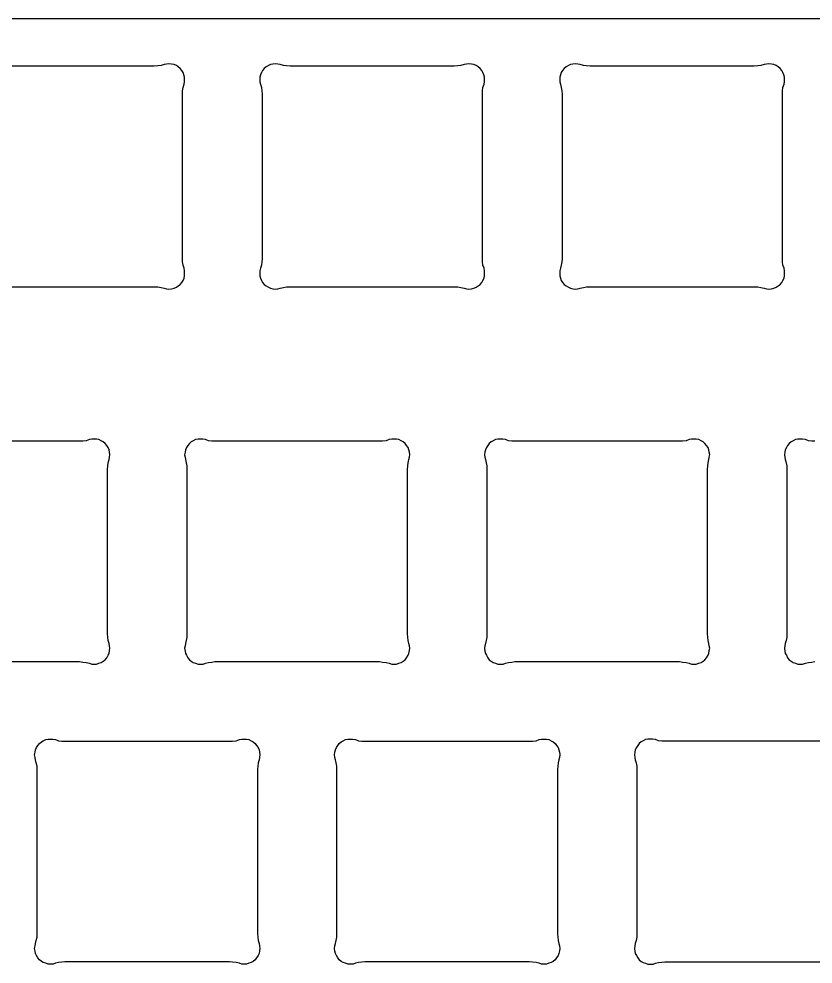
# Model space of a CAD drawing. Extents: x -525 to -176, y -2993 to -2861.
# Drawn here: x -475.1 to -424.7, y -2927.2 to -2867.2 of the extents above; entities that cross this region are included whole.
import ezdxf

# ---------------------------------------------------------------- set-up
doc = ezdxf.new("R2010")
doc.units = 0
doc.layers.get('0').update_dxf_attribs({"linetype": 'CONTINUOUS'})

msp = doc.modelspace()

# ---------------------------------------------------------------- linework, layer by layer
for points in [[(-410.795959, -2867.151855), (-493.295959, -2867.151855)], [(-476.971252, -2884.151855), (-466.545959, -2884.151855), (-466.320862, -2884.151855), (-466.121155, -2884.202148), (-465.920959, -2884.251953), (-465.920959, -2884.251953), (-465.771057, -2884.276855), (-465.621155, -2884.301758), (-465.621155, -2884.301758), (-465.445862, -2884.276855), (-465.295959, -2884.251953), (-465.295959, -2884.251953), (-465.146057, -2884.176758), (-465.021057, -2884.102051), (-465.021057, -2884.102051), (-464.896057, -2884.001953), (-464.795959, -2883.876953), (-464.795959, -2883.876953), (-464.721252, -2883.751953), (-464.646057, -2883.602051), (-464.646057, -2883.602051), (-464.621155, -2883.452148), (-464.621155, -2883.301758), (-464.621155, -2883.301758), (-464.621155, -2883.151855), (-464.646057, -2882.977051), (-464.646057, -2882.977051), (-464.721252, -2882.776855), (-464.746155, -2882.577148), (-464.746155, -2882.376953), (-464.746155, -2882.376953), (-464.746155, -2871.926758), (-464.746155, -2871.727051), (-464.721252, -2871.501953), (-464.646057, -2871.301758), (-464.646057, -2871.301758), (-464.621155, -2871.151855), (-464.621155, -2871.001953), (-464.621155, -2871.001953), (-464.621155, -2870.852051), (-464.670959, -2870.702148), (-464.670959, -2870.702148), (-464.721252, -2870.551758), (-464.795959, -2870.426758), (-464.795959, -2870.426758), (-464.896057, -2870.301758), (-465.021057, -2870.202148), (-465.021057, -2870.202148), (-465.146057, -2870.102051), (-465.295959, -2870.051758), (-465.295959, -2870.051758), (-465.445862, -2870.026855), (-465.621155, -2870.001953), (-465.621155, -2870.001953), (-465.771057, -2870.026855), (-465.920959, -2870.051758)], [(-465.920959, -2870.051758), (-466.121155, -2870.102051), (-466.320862, -2870.126953), (-466.545959, -2870.151855), (-476.971252, -2870.151855)], [(-446.871155, -2870.051758), (-447.070862, -2870.102051), (-447.271057, -2870.126953), (-447.496155, -2870.151855), (-457.920959, -2870.151855), (-458.146057, -2870.126953), (-458.346252, -2870.102051), (-458.545959, -2870.051758), (-458.695862, -2870.026855), (-458.846252, -2870.001953), (-458.846252, -2870.001953), (-459.021057, -2870.026855), (-459.170959, -2870.051758), (-459.170959, -2870.051758), (-459.295959, -2870.102051), (-459.445862, -2870.202148), (-459.445862, -2870.202148), (-459.570862, -2870.301758), (-459.670959, -2870.426758), (-459.670959, -2870.426758), (-459.746155, -2870.551758), (-459.795959, -2870.702148), (-459.795959, -2870.702148), (-459.846252, -2870.852051), (-459.846252, -2871.001953), (-459.846252, -2871.001953), (-459.846252, -2871.151855), (-459.795959, -2871.301758), (-459.795959, -2871.301758), (-459.746155, -2871.501953), (-459.721252, -2871.727051), (-459.695862, -2871.926758), (-459.695862, -2882.376953), (-459.695862, -2882.376953), (-459.721252, -2882.577148), (-459.746155, -2882.776855), (-459.795959, -2882.977051), (-459.795959, -2882.977051), (-459.846252, -2883.151855), (-459.846252, -2883.301758), (-459.846252, -2883.301758), (-459.846252, -2883.452148), (-459.795959, -2883.602051), (-459.795959, -2883.602051), (-459.746155, -2883.751953), (-459.670959, -2883.876953), (-459.670959, -2883.876953), (-459.570862, -2884.001953), (-459.445862, -2884.102051), (-459.445862, -2884.102051), (-459.295959, -2884.176758), (-459.170959, -2884.251953), (-459.170959, -2884.251953), (-459.021057, -2884.276855), (-458.846252, -2884.301758), (-458.846252, -2884.301758), (-458.695862, -2884.276855), (-458.545959, -2884.251953), (-458.545959, -2884.251953), (-458.346252, -2884.202148), (-458.146057, -2884.151855), (-457.920959, -2884.151855), (-447.496155, -2884.151855), (-447.271057, -2884.151855), (-447.070862, -2884.202148), (-446.871155, -2884.251953), (-446.871155, -2884.251953), (-446.721252, -2884.276855), (-446.570862, -2884.301758), (-446.570862, -2884.301758), (-446.396057, -2884.276855), (-446.246155, -2884.251953), (-446.246155, -2884.251953), (-446.096252, -2884.176758), (-445.971252, -2884.102051), (-445.971252, -2884.102051), (-445.846252, -2884.001953), (-445.746155, -2883.876953), (-445.746155, -2883.876953), (-445.670959, -2883.751953), (-445.596252, -2883.602051), (-445.596252, -2883.602051), (-445.570862, -2883.452148), (-445.570862, -2883.301758), (-445.570862, -2883.301758), (-445.570862, -2883.151855), (-445.596252, -2882.977051), (-445.596252, -2882.977051), (-445.670959, -2882.776855), (-445.695862, -2882.577148), (-445.695862, -2882.376953), (-445.695862, -2882.376953), (-445.695862, -2871.926758), (-445.695862, -2871.727051), (-445.670959, -2871.501953), (-445.596252, -2871.301758), (-445.596252, -2871.301758), (-445.570862, -2871.151855), (-445.570862, -2871.001953), (-445.570862, -2871.001953), (-445.570862, -2870.852051), (-445.621155, -2870.702148), (-445.621155, -2870.702148), (-445.670959, -2870.551758), (-445.746155, -2870.426758), (-445.746155, -2870.426758), (-445.846252, -2870.301758), (-445.971252, -2870.202148), (-445.971252, -2870.202148), (-446.096252, -2870.102051), (-446.246155, -2870.051758), (-446.246155, -2870.051758), (-446.396057, -2870.026855), (-446.570862, -2870.001953), (-446.570862, -2870.001953), (-446.721252, -2870.026855), (-446.871155, -2870.051758)], [(-427.820862, -2870.051758), (-428.021057, -2870.102051), (-428.221252, -2870.126953), (-428.445862, -2870.151855), (-438.871155, -2870.151855), (-439.096252, -2870.126953), (-439.295959, -2870.102051), (-439.496155, -2870.051758), (-439.646057, -2870.026855), (-439.795959, -2870.001953), (-439.795959, -2870.001953), (-439.971252, -2870.026855), (-440.121155, -2870.051758), (-440.121155, -2870.051758), (-440.246155, -2870.102051), (-440.396057, -2870.202148), (-440.396057, -2870.202148), (-440.521057, -2870.301758), (-440.621155, -2870.426758), (-440.621155, -2870.426758), (-440.695862, -2870.551758), (-440.746155, -2870.702148), (-440.746155, -2870.702148), (-440.795959, -2870.852051), (-440.795959, -2871.001953), (-440.795959, -2871.001953), (-440.795959, -2871.151855), (-440.746155, -2871.301758), (-440.746155, -2871.301758), (-440.695862, -2871.501953), (-440.670959, -2871.727051), (-440.646057, -2871.926758), (-440.646057, -2882.376953), (-440.646057, -2882.376953), (-440.670959, -2882.577148), (-440.695862, -2882.776855), (-440.746155, -2882.977051), (-440.746155, -2882.977051), (-440.795959, -2883.151855), (-440.795959, -2883.301758), (-440.795959, -2883.301758), (-440.795959, -2883.452148), (-440.746155, -2883.602051), (-440.746155, -2883.602051), (-440.695862, -2883.751953), (-440.621155, -2883.876953), (-440.621155, -2883.876953), (-440.521057, -2884.001953), (-440.396057, -2884.102051), (-440.396057, -2884.102051), (-440.246155, -2884.176758), (-440.121155, -2884.251953), (-440.121155, -2884.251953), (-439.971252, -2884.276855), (-439.795959, -2884.301758), (-439.795959, -2884.301758), (-439.646057, -2884.276855), (-439.496155, -2884.251953), (-439.496155, -2884.251953), (-439.295959, -2884.202148), (-439.096252, -2884.151855), (-438.871155, -2884.151855), (-428.445862, -2884.151855), (-428.221252, -2884.151855), (-428.021057, -2884.202148), (-427.820862, -2884.251953), (-427.820862, -2884.251953), (-427.670959, -2884.276855), (-427.521057, -2884.301758), (-427.521057, -2884.301758), (-427.346252, -2884.276855), (-427.195862, -2884.251953), (-427.195862, -2884.251953), (-427.045959, -2884.176758), (-426.920959, -2884.102051), (-426.920959, -2884.102051), (-426.795959, -2884.001953), (-426.695862, -2883.876953), (-426.695862, -2883.876953), (-426.621155, -2883.751953), (-426.545959, -2883.602051), (-426.545959, -2883.602051), (-426.521057, -2883.452148), (-426.521057, -2883.301758), (-426.521057, -2883.301758), (-426.521057, -2883.151855), (-426.545959, -2882.977051), (-426.545959, -2882.977051), (-426.621155, -2882.776855), (-426.646057, -2882.577148), (-426.646057, -2882.376953), (-426.646057, -2882.376953), (-426.646057, -2871.926758), (-426.646057, -2871.727051), (-426.621155, -2871.501953), (-426.545959, -2871.301758), (-426.545959, -2871.301758), (-426.521057, -2871.151855), (-426.521057, -2871.001953), (-426.521057, -2871.001953), (-426.521057, -2870.852051), (-426.570862, -2870.702148), (-426.570862, -2870.702148), (-426.621155, -2870.551758), (-426.695862, -2870.426758), (-426.695862, -2870.426758), (-426.795959, -2870.301758), (-426.920959, -2870.202148), (-426.920959, -2870.202148), (-427.045959, -2870.102051), (-427.195862, -2870.051758), (-427.195862, -2870.051758), (-427.346252, -2870.026855), (-427.521057, -2870.001953), (-427.521057, -2870.001953), (-427.670959, -2870.026855), (-427.820862, -2870.051758)], [(-481.746155, -2907.952148), (-471.295959, -2907.952148), (-471.096252, -2907.977051), (-470.871155, -2908.001953), (-470.670959, -2908.051758), (-470.670959, -2908.051758), (-470.521057, -2908.102051), (-470.371155, -2908.102051), (-470.371155, -2908.102051), (-470.221252, -2908.102051), (-470.070862, -2908.051758), (-470.070862, -2908.051758), (-469.920959, -2908.001953), (-469.795959, -2907.926758), (-469.795959, -2907.926758), (-469.670959, -2907.827148), (-469.570862, -2907.702148), (-469.570862, -2907.702148), (-469.471252, -2907.551758), (-469.420959, -2907.426758), (-469.420959, -2907.426758), (-469.396057, -2907.251953), (-469.371155, -2907.102051), (-469.371155, -2907.102051), (-469.396057, -2906.952148), (-469.420959, -2906.801758), (-469.420959, -2906.801758), (-469.471252, -2906.602051), (-469.496155, -2906.401855), (-469.521057, -2906.176758), (-469.521057, -2906.176758), (-469.521057, -2895.751953), (-469.496155, -2895.526855), (-469.471252, -2895.327148), (-469.420959, -2895.126953), (-469.420959, -2895.126953), (-469.396057, -2894.977051), (-469.371155, -2894.801758), (-469.371155, -2894.801758), (-469.396057, -2894.651855), (-469.420959, -2894.501953), (-469.420959, -2894.501953), (-469.471252, -2894.352051), (-469.570862, -2894.227051), (-469.570862, -2894.227051), (-469.670959, -2894.102051), (-469.795959, -2894.001953), (-469.795959, -2894.001953), (-469.920959, -2893.926758), (-470.070862, -2893.852051), (-470.070862, -2893.852051), (-470.221252, -2893.827148), (-470.371155, -2893.827148), (-470.371155, -2893.827148), (-470.521057, -2893.827148), (-470.670959, -2893.852051)], [(-470.670959, -2893.852051), (-470.871155, -2893.926758), (-471.096252, -2893.952148), (-471.295959, -2893.952148), (-481.746155, -2893.952148)], [(-451.621155, -2893.852051), (-451.820862, -2893.926758), (-452.045959, -2893.952148), (-452.246155, -2893.952148), (-462.695862, -2893.952148), (-462.896057, -2893.952148), (-463.096252, -2893.926758), (-463.295959, -2893.852051), (-463.471252, -2893.827148), (-463.621155, -2893.827148), (-463.621155, -2893.827148), (-463.771057, -2893.827148), (-463.920959, -2893.852051), (-463.920959, -2893.852051), (-464.070862, -2893.926758), (-464.195862, -2894.001953), (-464.195862, -2894.001953), (-464.320862, -2894.102051), (-464.420959, -2894.227051), (-464.420959, -2894.227051), (-464.496155, -2894.352051), (-464.570862, -2894.501953), (-464.570862, -2894.501953), (-464.596252, -2894.651855), (-464.621155, -2894.827148), (-464.621155, -2894.827148), (-464.596252, -2894.977051), (-464.570862, -2895.126953), (-464.570862, -2895.126953), (-464.521057, -2895.327148), (-464.471252, -2895.526855), (-464.471252, -2895.751953), (-464.471252, -2906.176758), (-464.471252, -2906.176758), (-464.471252, -2906.401855), (-464.521057, -2906.602051), (-464.570862, -2906.801758), (-464.570862, -2906.801758), (-464.596252, -2906.952148), (-464.621155, -2907.102051), (-464.621155, -2907.102051), (-464.596252, -2907.276855), (-464.570862, -2907.426758), (-464.570862, -2907.426758), (-464.496155, -2907.551758), (-464.420959, -2907.702148), (-464.420959, -2907.702148), (-464.320862, -2907.827148), (-464.195862, -2907.926758), (-464.195862, -2907.926758), (-464.070862, -2908.001953), (-463.920959, -2908.051758), (-463.920959, -2908.051758), (-463.771057, -2908.102051), (-463.621155, -2908.102051), (-463.621155, -2908.102051), (-463.445862, -2908.102051), (-463.295959, -2908.051758), (-463.295959, -2908.051758), (-463.096252, -2908.001953), (-462.896057, -2907.977051), (-462.695862, -2907.952148), (-452.246155, -2907.952148), (-452.045959, -2907.977051), (-451.820862, -2908.001953), (-451.621155, -2908.051758), (-451.621155, -2908.051758), (-451.471252, -2908.102051), (-451.320862, -2908.102051), (-451.320862, -2908.102051), (-451.170959, -2908.102051), (-451.021057, -2908.051758), (-451.021057, -2908.051758), (-450.871155, -2908.001953), (-450.746155, -2907.926758), (-450.746155, -2907.926758), (-450.621155, -2907.827148), (-450.521057, -2907.702148), (-450.521057, -2907.702148), (-450.420959, -2907.551758), (-450.371155, -2907.426758), (-450.371155, -2907.426758), (-450.346252, -2907.251953), (-450.320862, -2907.102051), (-450.320862, -2907.102051), (-450.346252, -2906.952148), (-450.371155, -2906.801758), (-450.371155, -2906.801758), (-450.420959, -2906.602051), (-450.445862, -2906.401855), (-450.471252, -2906.176758), (-450.471252, -2906.176758), (-450.471252, -2895.751953), (-450.445862, -2895.526855), (-450.420959, -2895.327148), (-450.371155, -2895.126953), (-450.371155, -2895.126953), (-450.346252, -2894.977051), (-450.320862, -2894.801758), (-450.320862, -2894.801758), (-450.346252, -2894.651855), (-450.371155, -2894.501953), (-450.371155, -2894.501953), (-450.420959, -2894.352051), (-450.521057, -2894.227051), (-450.521057, -2894.227051), (-450.621155, -2894.102051), (-450.746155, -2894.001953), (-450.746155, -2894.001953), (-450.871155, -2893.926758), (-451.021057, -2893.852051), (-451.021057, -2893.852051), (-451.170959, -2893.827148), (-451.320862, -2893.827148), (-451.320862, -2893.827148), (-451.471252, -2893.827148), (-451.621155, -2893.852051)], [(-432.570862, -2893.852051), (-432.771057, -2893.926758), (-432.996155, -2893.952148), (-433.195862, -2893.952148), (-443.646057, -2893.952148), (-443.846252, -2893.952148), (-444.045959, -2893.926758), (-444.246155, -2893.852051), (-444.420959, -2893.827148), (-444.570862, -2893.827148), (-444.570862, -2893.827148), (-444.721252, -2893.827148), (-444.871155, -2893.852051), (-444.871155, -2893.852051), (-445.021057, -2893.926758), (-445.146057, -2894.001953), (-445.146057, -2894.001953), (-445.271057, -2894.102051), (-445.371155, -2894.227051), (-445.371155, -2894.227051), (-445.445862, -2894.352051), (-445.521057, -2894.501953), (-445.521057, -2894.501953), (-445.545959, -2894.651855), (-445.570862, -2894.827148), (-445.570862, -2894.827148), (-445.545959, -2894.977051), (-445.521057, -2895.126953), (-445.521057, -2895.126953), (-445.471252, -2895.327148), (-445.420959, -2895.526855), (-445.420959, -2895.751953), (-445.420959, -2906.176758), (-445.420959, -2906.176758), (-445.420959, -2906.401855), (-445.471252, -2906.602051), (-445.521057, -2906.801758), (-445.521057, -2906.801758), (-445.545959, -2906.952148), (-445.570862, -2907.102051), (-445.570862, -2907.102051), (-445.545959, -2907.276855), (-445.521057, -2907.426758), (-445.521057, -2907.426758), (-445.445862, -2907.551758), (-445.371155, -2907.702148), (-445.371155, -2907.702148), (-445.271057, -2907.827148), (-445.146057, -2907.926758), (-445.146057, -2907.926758), (-445.021057, -2908.001953), (-444.871155, -2908.051758), (-444.871155, -2908.051758), (-444.721252, -2908.102051), (-444.570862, -2908.102051), (-444.570862, -2908.102051), (-444.396057, -2908.102051), (-444.246155, -2908.051758), (-444.246155, -2908.051758), (-444.045959, -2908.001953), (-443.846252, -2907.977051), (-443.646057, -2907.952148), (-433.195862, -2907.952148), (-432.996155, -2907.977051), (-432.771057, -2908.001953), (-432.570862, -2908.051758), (-432.570862, -2908.051758), (-432.420959, -2908.102051), (-432.271057, -2908.102051), (-432.271057, -2908.102051), (-432.121155, -2908.102051), (-431.971252, -2908.051758), (-431.971252, -2908.051758), (-431.820862, -2908.001953), (-431.695862, -2907.926758), (-431.695862, -2907.926758), (-431.570862, -2907.827148), (-431.471252, -2907.702148), (-431.471252, -2907.702148), (-431.371155, -2907.551758), (-431.320862, -2907.426758), (-431.320862, -2907.426758), (-431.295959, -2907.251953), (-431.271057, -2907.102051), (-431.271057, -2907.102051), (-431.295959, -2906.952148), (-431.320862, -2906.801758), (-431.320862, -2906.801758), (-431.371155, -2906.602051), (-431.396057, -2906.401855), (-431.420959, -2906.176758), (-431.420959, -2906.176758), (-431.420959, -2895.751953), (-431.396057, -2895.526855), (-431.371155, -2895.327148), (-431.320862, -2895.126953), (-431.320862, -2895.126953), (-431.295959, -2894.977051), (-431.271057, -2894.801758), (-431.271057, -2894.801758), (-431.295959, -2894.651855), (-431.320862, -2894.501953), (-431.320862, -2894.501953), (-431.371155, -2894.352051), (-431.471252, -2894.227051), (-431.471252, -2894.227051), (-431.570862, -2894.102051), (-431.695862, -2894.001953), (-431.695862, -2894.001953), (-431.820862, -2893.926758), (-431.971252, -2893.852051), (-431.971252, -2893.852051), (-432.121155, -2893.827148), (-432.271057, -2893.827148), (-432.271057, -2893.827148), (-432.420959, -2893.827148), (-432.570862, -2893.852051)], [(-424.596252, -2893.952148), (-424.795959, -2893.952148), (-424.996155, -2893.926758), (-425.195862, -2893.852051), (-425.371155, -2893.827148), (-425.521057, -2893.827148), (-425.521057, -2893.827148), (-425.670959, -2893.827148), (-425.820862, -2893.852051), (-425.820862, -2893.852051), (-425.971252, -2893.926758), (-426.096252, -2894.001953), (-426.096252, -2894.001953), (-426.221252, -2894.102051), (-426.320862, -2894.227051), (-426.320862, -2894.227051), (-426.396057, -2894.352051), (-426.471252, -2894.501953), (-426.471252, -2894.501953), (-426.496155, -2894.651855), (-426.521057, -2894.827148), (-426.521057, -2894.827148), (-426.496155, -2894.977051), (-426.471252, -2895.126953), (-426.471252, -2895.126953), (-426.420959, -2895.327148), (-426.371155, -2895.526855), (-426.371155, -2895.751953), (-426.371155, -2906.176758), (-426.371155, -2906.176758), (-426.371155, -2906.401855), (-426.420959, -2906.602051), (-426.471252, -2906.801758), (-426.471252, -2906.801758), (-426.496155, -2906.952148), (-426.521057, -2907.102051), (-426.521057, -2907.102051), (-426.496155, -2907.276855), (-426.471252, -2907.426758), (-426.471252, -2907.426758), (-426.396057, -2907.551758), (-426.320862, -2907.702148), (-426.320862, -2907.702148), (-426.221252, -2907.827148), (-426.096252, -2907.926758), (-426.096252, -2907.926758), (-425.971252, -2908.001953), (-425.820862, -2908.051758), (-425.820862, -2908.051758), (-425.670959, -2908.102051), (-425.521057, -2908.102051), (-425.521057, -2908.102051), (-425.371155, -2908.102051), (-425.195862, -2908.051758), (-425.195862, -2908.051758), (-424.996155, -2908.001953), (-424.795959, -2907.977051), (-424.596252, -2907.952148)], [(-472.221252, -2927.001953), (-472.420959, -2927.026855), (-472.621155, -2927.051758), (-472.820862, -2927.102051), (-472.971252, -2927.151855), (-473.146057, -2927.151855), (-473.146057, -2927.151855), (-473.295959, -2927.151855), (-473.445862, -2927.102051), (-473.445862, -2927.102051), (-473.596252, -2927.051758), (-473.721252, -2926.977051), (-473.721252, -2926.977051), (-473.846252, -2926.876953), (-473.945862, -2926.751953), (-473.945862, -2926.751953), (-474.021057, -2926.602051), (-474.096252, -2926.477051), (-474.096252, -2926.477051), (-474.121155, -2926.327148), (-474.146057, -2926.151855), (-474.146057, -2926.151855), (-474.121155, -2926.001953), (-474.096252, -2925.852051), (-474.096252, -2925.852051), (-474.045959, -2925.651855), (-473.996155, -2925.452148), (-473.996155, -2925.227051), (-473.996155, -2914.801758), (-473.996155, -2914.801758), (-473.996155, -2914.577148), (-474.045959, -2914.376953), (-474.096252, -2914.176758), (-474.096252, -2914.176758), (-474.121155, -2914.026855), (-474.146057, -2913.876953), (-474.146057, -2913.876953), (-474.121155, -2913.702148), (-474.096252, -2913.551758), (-474.096252, -2913.551758), (-474.021057, -2913.401855), (-473.945862, -2913.276855), (-473.945862, -2913.276855), (-473.846252, -2913.151855), (-473.721252, -2913.051758), (-473.721252, -2913.051758), (-473.596252, -2912.977051), (-473.445862, -2912.901855), (-473.445862, -2912.901855), (-473.295959, -2912.876953), (-473.146057, -2912.876953), (-473.146057, -2912.876953), (-472.996155, -2912.876953), (-472.820862, -2912.901855), (-472.820862, -2912.901855), (-472.621155, -2912.977051), (-472.420959, -2913.001953), (-472.221252, -2913.001953), (-461.771057, -2913.001953), (-461.771057, -2913.001953), (-461.570862, -2913.001953), (-461.346252, -2912.977051), (-461.146057, -2912.901855), (-461.146057, -2912.901855), (-460.996155, -2912.876953), (-460.846252, -2912.876953), (-460.846252, -2912.876953), (-460.695862, -2912.876953), (-460.545959, -2912.901855), (-460.545959, -2912.901855), (-460.396057, -2912.977051), (-460.271057, -2913.051758), (-460.271057, -2913.051758), (-460.146057, -2913.151855), (-460.045959, -2913.276855), (-460.045959, -2913.276855), (-459.945862, -2913.401855), (-459.896057, -2913.551758), (-459.896057, -2913.551758), (-459.871155, -2913.702148), (-459.846252, -2913.852051), (-459.846252, -2913.852051), (-459.871155, -2914.026855), (-459.896057, -2914.176758), (-459.896057, -2914.176758), (-459.945862, -2914.376953), (-459.971252, -2914.577148), (-459.996155, -2914.801758), (-459.996155, -2925.227051), (-459.996155, -2925.227051), (-459.971252, -2925.452148), (-459.945862, -2925.651855), (-459.896057, -2925.852051), (-459.896057, -2925.852051), (-459.871155, -2926.001953), (-459.846252, -2926.151855), (-459.846252, -2926.151855), (-459.871155, -2926.301758), (-459.896057, -2926.477051), (-459.896057, -2926.477051), (-459.945862, -2926.602051), (-460.045959, -2926.751953), (-460.045959, -2926.751953), (-460.146057, -2926.876953), (-460.271057, -2926.977051), (-460.271057, -2926.977051), (-460.396057, -2927.051758), (-460.545959, -2927.102051), (-460.545959, -2927.102051), (-460.695862, -2927.151855), (-460.846252, -2927.151855), (-460.846252, -2927.151855), (-460.996155, -2927.151855), (-461.146057, -2927.102051), (-461.146057, -2927.102051), (-461.346252, -2927.051758), (-461.570862, -2927.026855), (-461.771057, -2927.001953), (-472.221252, -2927.001953)], [(-453.170959, -2927.001953), (-453.371155, -2927.026855), (-453.570862, -2927.051758), (-453.771057, -2927.102051), (-453.920959, -2927.151855), (-454.096252, -2927.151855), (-454.096252, -2927.151855), (-454.246155, -2927.151855), (-454.396057, -2927.102051), (-454.396057, -2927.102051), (-454.545959, -2927.051758), (-454.670959, -2926.977051), (-454.670959, -2926.977051), (-454.795959, -2926.876953), (-454.896057, -2926.751953), (-454.896057, -2926.751953), (-454.971252, -2926.602051), (-455.045959, -2926.477051), (-455.045959, -2926.477051), (-455.070862, -2926.327148), (-455.096252, -2926.151855), (-455.096252, -2926.151855), (-455.070862, -2926.001953), (-455.045959, -2925.852051), (-455.045959, -2925.852051), (-454.996155, -2925.651855), (-454.945862, -2925.452148), (-454.945862, -2925.227051), (-454.945862, -2914.801758), (-454.945862, -2914.801758), (-454.945862, -2914.577148), (-454.996155, -2914.376953), (-455.045959, -2914.176758), (-455.045959, -2914.176758), (-455.070862, -2914.026855), (-455.096252, -2913.876953), (-455.096252, -2913.876953), (-455.070862, -2913.702148), (-455.045959, -2913.551758), (-455.045959, -2913.551758), (-454.971252, -2913.401855), (-454.896057, -2913.276855), (-454.896057, -2913.276855), (-454.795959, -2913.151855), (-454.670959, -2913.051758), (-454.670959, -2913.051758), (-454.545959, -2912.977051), (-454.396057, -2912.901855), (-454.396057, -2912.901855), (-454.246155, -2912.876953), (-454.096252, -2912.876953), (-454.096252, -2912.876953), (-453.945862, -2912.876953), (-453.771057, -2912.901855), (-453.771057, -2912.901855), (-453.570862, -2912.977051), (-453.371155, -2913.001953), (-453.170959, -2913.001953), (-442.721252, -2913.001953), (-442.721252, -2913.001953), (-442.521057, -2913.001953), (-442.295959, -2912.977051), (-442.096252, -2912.901855), (-442.096252, -2912.901855), (-441.945862, -2912.876953), (-441.795959, -2912.876953), (-441.795959, -2912.876953), (-441.646057, -2912.876953), (-441.496155, -2912.901855), (-441.496155, -2912.901855), (-441.346252, -2912.977051), (-441.221252, -2913.051758), (-441.221252, -2913.051758), (-441.096252, -2913.151855), (-440.996155, -2913.276855), (-440.996155, -2913.276855), (-440.896057, -2913.401855), (-440.846252, -2913.551758), (-440.846252, -2913.551758), (-440.820862, -2913.702148), (-440.795959, -2913.852051), (-440.795959, -2913.852051), (-440.820862, -2914.026855), (-440.846252, -2914.176758), (-440.846252, -2914.176758), (-440.896057, -2914.376953), (-440.920959, -2914.577148), (-440.945862, -2914.801758), (-440.945862, -2925.227051), (-440.945862, -2925.227051), (-440.920959, -2925.452148), (-440.896057, -2925.651855), (-440.846252, -2925.852051), (-440.846252, -2925.852051), (-440.820862, -2926.001953), (-440.795959, -2926.151855), (-440.795959, -2926.151855), (-440.820862, -2926.301758), (-440.846252, -2926.477051), (-440.846252, -2926.477051), (-440.896057, -2926.602051), (-440.996155, -2926.751953), (-440.996155, -2926.751953), (-441.096252, -2926.876953), (-441.221252, -2926.977051), (-441.221252, -2926.977051), (-441.346252, -2927.051758), (-441.496155, -2927.102051), (-441.496155, -2927.102051), (-441.646057, -2927.151855), (-441.795959, -2927.151855), (-441.795959, -2927.151855), (-441.945862, -2927.151855), (-442.096252, -2927.102051), (-442.096252, -2927.102051), (-442.295959, -2927.051758), (-442.521057, -2927.026855), (-442.721252, -2927.001953), (-453.170959, -2927.001953)], [(-423.670959, -2913.001953), (-434.121155, -2913.001953), (-434.320862, -2913.001953), (-434.521057, -2912.977051), (-434.721252, -2912.901855), (-434.896057, -2912.876953), (-435.045959, -2912.876953), (-435.045959, -2912.876953), (-435.195862, -2912.876953), (-435.346252, -2912.901855), (-435.346252, -2912.901855), (-435.496155, -2912.977051), (-435.621155, -2913.051758), (-435.621155, -2913.051758), (-435.746155, -2913.151855), (-435.846252, -2913.276855), (-435.846252, -2913.276855), (-435.920959, -2913.401855), (-435.996155, -2913.551758), (-435.996155, -2913.551758), (-436.021057, -2913.702148), (-436.045959, -2913.876953), (-436.045959, -2913.876953), (-436.021057, -2914.026855), (-435.996155, -2914.176758), (-435.996155, -2914.176758), (-435.945862, -2914.376953), (-435.896057, -2914.577148), (-435.896057, -2914.801758), (-435.896057, -2925.227051), (-435.896057, -2925.227051), (-435.896057, -2925.452148), (-435.945862, -2925.651855), (-435.996155, -2925.852051), (-435.996155, -2925.852051), (-436.021057, -2926.001953), (-436.045959, -2926.151855), (-436.045959, -2926.151855), (-436.021057, -2926.327148), (-435.996155, -2926.477051), (-435.996155, -2926.477051), (-435.920959, -2926.602051), (-435.846252, -2926.751953), (-435.846252, -2926.751953), (-435.746155, -2926.876953), (-435.621155, -2926.977051), (-435.621155, -2926.977051), (-435.496155, -2927.051758), (-435.346252, -2927.102051), (-435.346252, -2927.102051), (-435.195862, -2927.151855), (-435.045959, -2927.151855), (-435.045959, -2927.151855), (-434.871155, -2927.151855), (-434.721252, -2927.102051), (-434.721252, -2927.102051), (-434.521057, -2927.051758), (-434.320862, -2927.026855), (-434.121155, -2927.001953), (-423.670959, -2927.001953)]]:
    msp.add_lwpolyline(points)

doc.saveas('drawing.dxf')
